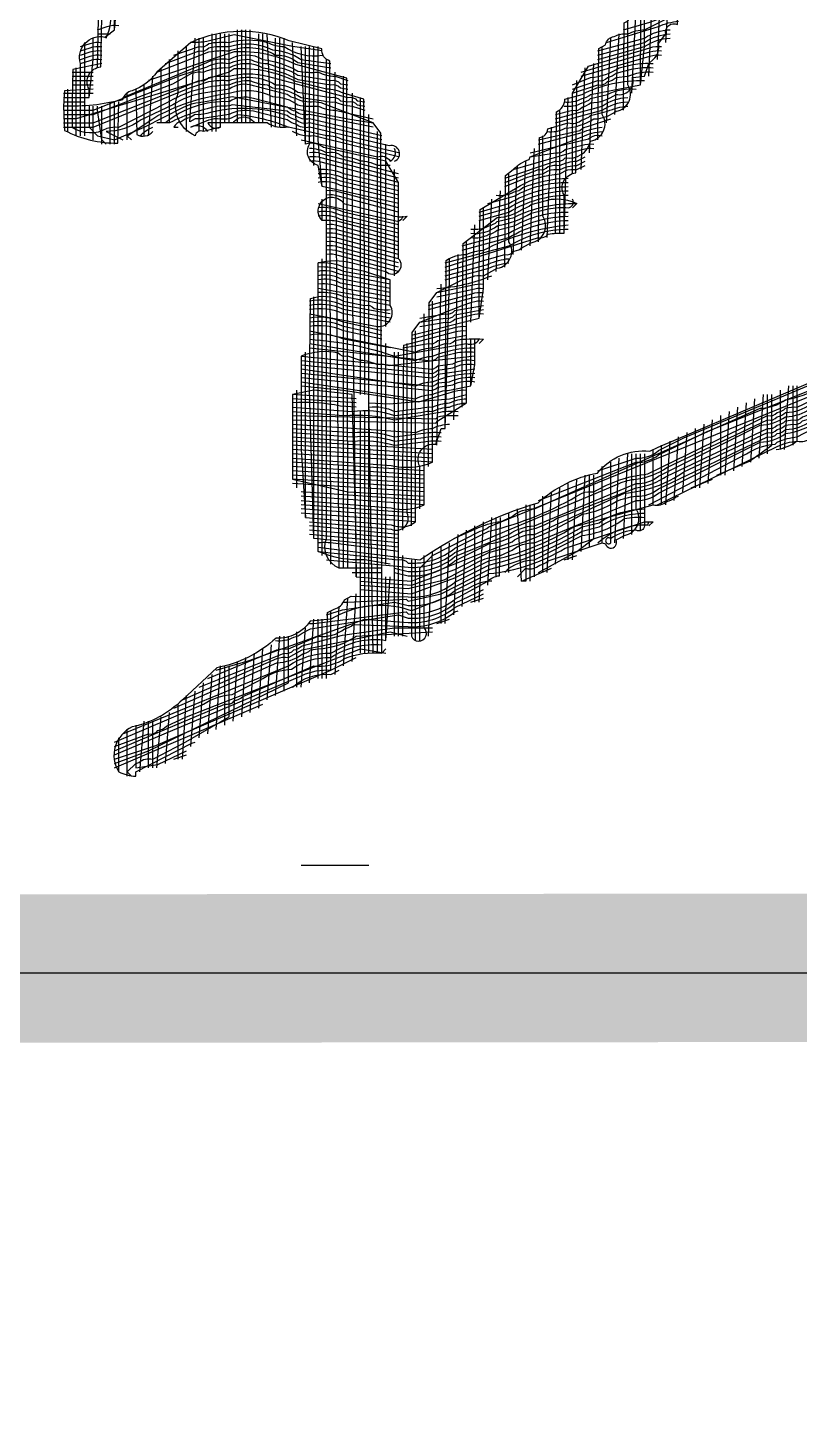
# Model space of a CAD drawing. Header units: millimetres. Extents: x 127 to 2034, y 513 to 812.
# Drawn here: x 1878.19 to 1881.83, y 522.84 to 529.34 of the extents above; entities that cross this region are included whole.
import ezdxf

# ---------------------------------------------------------------- set-up
doc = ezdxf.new("R2010")
doc.units = ezdxf.units.MM
doc.layers.add('图框', color=7, linetype='Continuous')

# ---------------------------------------------------------------- blocks, each defined once
blk = doc.blocks.new('slj1')
at = {"color": 7, "linetype": 'Continuous'}
for points in [[(5.56, 2.1), (5.56, 2.13), (5.562, 2.316), (5.58, 2.34, -0.173447), (5.6575, 2.3725, -0.133135), (5.7375, 2.4025, -0.097952), (5.8875, 2.4625), (5.89, 2.68)], [(5.46, 1.97), (5.46, 1.98), (5.462, 2.186), (5.478, 2.194, -0.333333), (5.498, 2.214, -0.151606), (5.53, 2.22, -0.101873), (5.57, 2.23), (5.67, 2.28, 0.236068), (5.7025, 2.3375, 0.542165), (5.73, 2.4), (5.73, 2.52)], [(4.28, 2.14), (4.282, 2.256, 0.369924), (4.302, 2.276), (4.36, 2.3), (4.37, 2.35), (4.37, 2.41)], [(5.36, 2.03), (5.4, 2.04, 0.293702), (5.4225, 2.0475, 0.133918), (5.4425, 2.0575, 0.150368), (5.5025, 2.0775, 0.547778), (5.5425, 2.1175), (5.57, 2.12), (5.58, 2.15), (5.59, 2.16, 0.291947), (5.6025, 2.1975), (5.62, 2.22, -0.618072), (5.6475, 2.2425), (5.65, 2.42)], [(4.24, 1.98), (4.24, 2.15, -0.581891), (4.2975, 2.2125), (4.32, 2.23), (4.33, 2.34), (4.33, 2.37)], [(5.38, 2.06, 0.162278), (5.4225, 2.0675, 0.133918), (5.4425, 2.0775), (5.56, 2.1), (5.57, 2.19), (5.57, 2.32)], [(5.52, 2.04), (5.522, 2.246, 0.28935), (5.542, 2.276, 0.109852), (5.5825, 2.2875, 0.133918), (5.6025, 2.2975), (5.65, 2.31, -0.141676), (5.71, 2.33)], [(4.3, 2.21, 0.162278), (4.31, 2.28)], [(4.26, 2.07), (4.26, 2.09, -0.536775), (4.2875, 2.1425), (4.29, 2.26)], [(5.34, 1.99, 0.162278), (5.3825, 1.9975, 0.1271), (5.45, 2.02), (5.46, 2.02, 0.110918), (5.5025, 2.0375, 0.542165), (5.53, 2.1), (5.53, 2.25)], [(5.48, 2.2), (5.6025, 2.2375, -0.083886), (5.65, 2.25)], [(5.52, 2.23), (5.5825, 2.2475, -0.082673), (5.67, 2.27)], [(4.83, 0.97), (4.828, 2.156, -0.37525), (4.8092, 2.1851), (4.732, 2.204, 0.205789), (4.5, 2.2), (4.42, 2.13, -0.155659), (4.362, 2.086, 0.276447), (4.3388, 2.0647, -0.075125), (4.2, 2.05)], [(4.28, 2.23), (4.3025, 2.2375, -0.113888), (4.33, 2.24)], [(4.98, 1.92, 0.959201), (4.968, 1.956), (4.78, 2, -0.24085), (4.7475, 2.0075, -0.133918), (4.7275, 2.0175), (4.6475, 2.0375, 0.182114), (4.59, 2.03), (4.5375, 2.0225, -0.113888), (4.51, 2.02), (4.4975, 2.0125), (4.51, 2.2), (4.51, 2.21)], [(4.81, 2.18), (4.74, 2.19), (4.6025, 2.2175), (4.5375, 2.2025, -0.071068), (4.5, 2.2)], [(5.46, 2.18), (5.57, 2.21, -0.141676), (5.63, 2.23)], [(5.46, 2.17), (5.57, 2.2, -0.141676), (5.63, 2.22)], [(5.46, 2.16), (5.57, 2.19, -0.141676), (5.63, 2.21)], [(4.24, 2.19), (4.2625, 2.1975, -0.113888), (4.29, 2.2)], [(4.24, 2.18), (4.2625, 2.1875, -0.113888), (4.29, 2.19)], [(4.24, 2.17), (4.2625, 2.1775, -0.113888), (4.29, 2.18)], [(4.87, 0.96), (4.87, 1.09), (4.868, 2.116), (4.7475, 2.1475, 0.131715), (4.6025, 2.1775), (4.4, 2.11)], [(4.42, 2.13), (4.5425, 2.1775, -0.071068), (4.59, 2.18, -0.226159), (4.7, 2.17, -0.185996), (4.7525, 2.1525), (4.83, 2.14)], [(4.44, 2.15), (4.52, 2.18, 0.293702), (4.5425, 2.1875, -0.071068), (4.59, 2.19, -0.196505), (4.6925, 2.1825, -0.1271), (4.76, 2.16), (4.83, 2.15)], [(4.46, 2.17), (4.52, 2.19, 0.293702), (4.5425, 2.1975, -0.071068), (4.59, 2.2, -0.133054), (4.68, 2.2, 0.101873), (4.72, 2.19, 0.190984), (4.81, 2.17)], [(4.99, 1.94), (4.86, 1.97, 0.101873), (4.82, 1.98), (4.73, 2, -0.182402), (4.68, 2.01), (4.54, 2.01, 0.414214), (4.57, 2), (4.53, 1.99, 0.468375), (4.51, 1.98, -0.408188), (4.47, 2.08), (4.47, 2.18)], [(4.97, 0.97), (4.91, 0.98, -0.11832), (4.8, 1), (4.8, 1.68, -0.140861), (4.88, 1.68), (4.96, 1.66, 0.991111), (4.99, 1.69), (4.99, 1.87), (4.96, 1.92), (4.8125, 1.9525, 0.242956), (4.77, 1.96), (4.76, 2.19)], [(4.81, 1.86), (4.8, 1.91, -0.506738), (4.78, 1.96), (4.78, 2.19)], [(5.24, 1.88), (5.36, 1.92, 0.293702), (5.3825, 1.9275, 0.402521), (5.4425, 1.9675, 0.542165), (5.47, 2.03), (5.47, 2.19)], [(5.4, 1.89), (5.4, 2.08), (5.438, 2.144), (5.5825, 2.1875, -0.113888), (5.61, 2.19)], [(5.42, 2.13), (5.5825, 2.1775, -0.113888), (5.61, 2.18)], [(4.2, 2.04), (4.27, 2.04), (4.4775, 2.1225), (4.5375, 2.1425, -0.172355), (4.59, 2.15, -0.125644), (4.64, 2.16, 0.101873), (4.68, 2.15), (4.71, 2.14, -0.110918), (4.7525, 2.1225), (4.83, 2.11, -0.293702), (4.8525, 2.1025), (4.87, 2.1)], [(4.2, 2.03), (4.27, 2.03), (4.4575, 2.1025), (4.5025, 2.1275, -0.113888), (4.53, 2.13, -0.128288), (4.59, 2.14, -0.265564), (4.67, 2.14, -0.090909), (4.7525, 2.1125), (4.83, 2.1, -0.293702), (4.8525, 2.0925), (4.87, 2.09)], [(4.29, 2.15), (4.222, 2.136), (4.22, 2.06), (4.22, 2, 0.279728), (4.3025, 1.9975, -0.113888), (4.33, 2), (4.4425, 2.0575, -0.129554), (4.59, 2.1, -0.125644), (4.64, 2.11, 0.101873), (4.68, 2.1), (4.6925, 2.0925, -0.1271), (4.76, 2.07), (4.8125, 2.0625, 0.113888), (4.84, 2.06, 0.101873), (4.88, 2.05), (4.91, 2.04)], [(4.24, 2.16), (4.2625, 2.1675, -0.113888), (4.29, 2.17)], [(4.24, 2.15), (4.2625, 2.1575, -0.113888), (4.29, 2.16)], [(4.34, 2.07), (4.5375, 2.1525, -0.172355), (4.59, 2.16, -0.265564), (4.67, 2.16, -0.090909), (4.7525, 2.1325, 0.071068), (4.8, 2.13, 0.101873), (4.84, 2.12), (4.87, 2.11)], [(4.95, 0.96), (4.85, 0.96, -0.408646), (4.82, 1.03), (4.82, 2.16)], [(5.4, 2.1), (5.4425, 2.1175, 0.1271), (5.51, 2.14), (5.5425, 2.1475, -0.071068), (5.59, 2.15)], [(5.42, 2.12), (5.5825, 2.1675, -0.113888), (5.61, 2.17)], [(4.91, 1.37), (4.91, 1.4), (4.908, 2.066), (4.86, 2.08, 0.101873), (4.82, 2.09), (4.7475, 2.1075, 0.131715), (4.6025, 2.1375), (4.59, 2.13), (4.23, 2.02), (4.2, 2.02)], [(4.2, 2.01), (4.27, 2.01), (4.47, 2.09), (4.52, 2.11, 0.293702), (4.5425, 2.1175, -0.071068), (4.59, 2.12, -0.133054), (4.68, 2.12), (4.87, 2.07, -0.293702), (4.8925, 2.0625), (4.91, 2.06)], [(4.2, 2), (4.27, 2), (4.4975, 2.0925), (4.5425, 2.1075, -0.071068), (4.59, 2.11, -0.226159), (4.7, 2.1, -0.185996), (4.7525, 2.0825), (4.83, 2.07, -0.293702), (4.8525, 2.0625), (4.87, 2.06, -0.293702), (4.8925, 2.0525), (4.91, 2.05)], [(5.4, 2.09), (5.46, 2.11, 0.293702), (5.4825, 2.1175, 0.133918), (5.5025, 2.1275), (5.5425, 2.1375, -0.071068), (5.59, 2.14)], [(5.4, 2.08), (5.46, 2.1, 0.293702), (5.4825, 2.1075, 0.133918), (5.5025, 2.1175), (5.53, 2.12, -0.128288), (5.59, 2.13)], [(4.27, 2.09), (4.202, 2.086), (4.2, 2.05), (4.2025, 1.9925, 0.122952), (4.3275, 1.9625), (4.33, 2.06)], [(4.95, 0.76), (4.95, 0.96), (4.948, 1.986), (4.93, 2.01), (4.8075, 2.0575), (4.79, 2.06, -0.162278), (4.7475, 2.0675, -0.133918), (4.7275, 2.0775), (4.6475, 2.0975, 0.247), (4.59, 2.09), (4.53, 2.08, 0.115249), (4.4575, 2.0525), (4.3825, 2.0175, -0.163847), (4.3, 1.99), (4.34, 1.97)], [(4.36, 1.97), (4.35, 1.98), (4.41, 2.02), (4.4225, 2.0275, -0.093655), (4.59, 2.08, -0.196505), (4.6925, 2.0725, -0.150368), (4.7525, 2.0525, 0.071068), (4.8, 2.05, 0.101873), (4.84, 2.04), (4.93, 2.02)], [(4.37, 2.09), (4.3725, 1.9825, 0.365768), (4.41, 1.99)], [(4.88, 2.08), (4.88, 1.64), (4.89, 0.94), (5.02, 0.93), (5.1775, 0.9925), (5.2575, 1.0225, -0.187601), (5.31, 1.04), (5.5225, 1.1375, 0.136365), (5.6625, 1.1875), (5.86, 1.28, 0.293702), (5.8825, 1.2875, 0.133918), (5.9025, 1.2975), (5.92, 1.3, 0.293702), (5.9425, 1.3075, 0.133918), (5.9625, 1.3175), (6.03, 1.34, -0.101873), (6.07, 1.35), (6.12, 1.37, 0.293702), (6.1425, 1.3775, -0.071068), (6.19, 1.38), (6.3025, 1.3975, -0.071068), (6.34, 1.4), (6.35, 1.65)], [(5.36, 1.75), (5.362, 2.036, 0.28935), (5.382, 2.066), (5.4225, 2.0775, -0.125781), (5.57, 2.11)], [(5.38, 1.75), (5.38, 1.84, -0.536775), (5.4075, 1.8925), (5.41, 2.11)], [(5.38, 2.05, 0.162278), (5.4225, 2.0575, 0.133918), (5.4425, 2.0675), (5.4825, 2.0775, -0.128288), (5.55, 2.09)], [(4.26, 2.05), (4.26, 2), (4.28, 1.98), (4.32, 1.97), (4.39, 2), (4.4825, 2.0475, -0.083886), (4.53, 2.06), (4.5975, 2.0725), (4.87, 2.02), (4.93, 2.01)], [(4.95, 1.98), (4.78, 2.02, -0.24085), (4.7475, 2.0275, -0.133918), (4.7275, 2.0375), (4.5975, 2.0525, -0.113888), (4.57, 2.05, 0.081967), (4.45, 2.01), (4.42, 2.01)], [(4.93, 2), (4.78, 2.03, -0.24085), (4.7475, 2.0375, -0.133918), (4.7275, 2.0475), (4.6475, 2.0675, 0.22775), (4.59, 2.06, 0.188639), (4.44, 2.01)], [(5.1, 1.67), (5.32, 1.74, 0.293702), (5.3425, 1.7475, -0.071068), (5.38, 1.75), (5.39, 2.07)], [(5.32, 1.73), (5.322, 1.976, 0.369924), (5.342, 1.996), (5.39, 2.01, 0.24085), (5.4225, 2.0175, 0.133918), (5.4425, 2.0275), (5.4825, 2.0375, -0.083886), (5.53, 2.05)], [(5.36, 2.02), (5.47, 2.05, -0.141676), (5.53, 2.07)], [(5.36, 2.01), (5.47, 2.04, -0.141676), (5.53, 2.06)], [(4.95, 1.97), (4.78, 2.01, -0.24085), (4.7475, 2.0175, -0.133918), (4.7275, 2.0275, 0.147379), (4.5375, 2.0325, -0.113888), (4.51, 2.03), (4.4975, 2.0225, 0.133918), (4.4775, 2.0125, 0.324049), (4.46, 2), (4.47, 2)], [(4.54, 1.99, 0.377348), (4.5, 2), (4.5425, 2.0175, -0.113888), (4.57, 2.02, 0.20335), (4.61, 2.03, -0.078461), (4.73, 2)], [(4.6, 2.01, -0.571624), (4.65, 2.01)], [(5.32, 1.97), (5.4175, 1.9925, -0.171293), (5.4375, 2.0025), (5.49, 2.02)], [(4.38, 1.98, -0.090556), (4.41, 2)], [(4.99, 1.93), (4.79, 1.98, -0.182402), (4.74, 1.99)], [(5.24, 1.67), (5.24, 1.68), (5.242, 1.886), (5.26, 1.9, -0.123106), (5.298, 1.924), (5.3, 1.93), (5.4225, 1.9775, -0.083886), (5.47, 1.99)], [(5.32, 1.96), (5.4225, 1.9875, -0.083886), (5.47, 2)], [(4.76, 1.97), (4.94, 1.93, -0.375), (4.97, 1.92, 0.414214), (4.98, 1.95)], [(4.97, 1.91), (4.94, 1.91, 0.101873), (4.9, 1.92, 0.101873), (4.86, 1.93), (4.8475, 1.9375, 0.113888), (4.82, 1.94, 0.101873), (4.78, 1.95)], [(5.1, 1.66), (5.24, 1.7, 0.293702), (5.2625, 1.7075, 0.133918), (5.2825, 1.7175), (5.3025, 1.7275, 0.542165), (5.33, 1.79), (5.33, 1.98)], [(5.26, 1.9), (5.4225, 1.9475, -0.113888), (5.45, 1.95)], [(5.3, 1.94), (5.4375, 1.9725, -0.24085), (5.47, 1.98)], [(5.3, 1.93), (5.36, 1.94, 0.293702), (5.3825, 1.9475), (5.4225, 1.9575, -0.113888), (5.45, 1.96)], [(4.99, 1.89), (4.8075, 1.9375, 0.113888), (4.78, 1.94)], [(4.99, 1.88), (4.8075, 1.9275, 0.113888), (4.78, 1.93)], [(4.99, 1.87), (4.8075, 1.9175, 0.113888), (4.78, 1.92)], [(4.8, 1.01), (5.04, 0.98, -0.077441), (5.3188, 1.1147, -0.13768), (5.4588, 1.1847, -0.25502), (5.582, 1.236), (5.602, 1.246), (6.1412, 1.4753)], [(5.24, 1.87), (5.32, 1.9, 0.293702), (5.3425, 1.9075, -0.113888), (5.37, 1.91, -0.101873), (5.41, 1.92), (5.43, 1.93)], [(5.24, 1.86), (5.2825, 1.8775, -0.083886), (5.33, 1.89), (5.3425, 1.8975, -0.113888), (5.37, 1.9, -0.101873), (5.41, 1.91), (5.43, 1.92)], [(5.32, 1.12), (5.55, 1.21, 0.185996), (5.6025, 1.2275), (5.7175, 1.2825), (6.11, 1.44)], [(4.99, 1.86), (4.86, 1.89, 0.128288), (4.8, 1.9)], [(4.99, 1.85), (4.86, 1.88, 0.128288), (4.8, 1.89)], [(5.06, 1.2), (5.06, 1.34), (5.062, 1.586), (5.08, 1.61), (5.14, 1.64), (5.1625, 1.6475, -0.113888), (5.19, 1.65), (5.2225, 1.6675, 0.542165), (5.25, 1.73), (5.25, 1.89)], [(5.18, 1.55), (5.18, 1.66), (5.182, 1.806), (5.2775, 1.8625, -0.11416), (5.37, 1.89), (5.3825, 1.8975, -0.113888), (5.41, 1.9), (5.43, 1.91)], [(4.99, 1.84), (4.8525, 1.8725, 0.172355), (4.8, 1.88)], [(4.99, 1.83), (4.8525, 1.8625, 0.172355), (4.8, 1.87)], [(5.18, 1.8), (5.25, 1.82, -0.133719), (5.39, 1.86)], [(5.2, 1.82), (5.2625, 1.8375, -0.131291), (5.39, 1.87)], [(5.22, 1.84, 0.162278), (5.2625, 1.8475, 0.133918), (5.2825, 1.8575, -0.088491), (5.39, 1.88)], [(5.46, 1.19), (5.55, 1.22, 0.185996), (5.6025, 1.2375), (5.6625, 1.2675), (6.05, 1.43)], [(4.8, 1.82), (4.98, 1.78, 0.468375), (5, 1.79)], [(4.99, 1.74), (4.8475, 1.7775, 0.071068), (4.81, 1.78, -1.122846), (4.86, 1.82), (4.9725, 1.7925, 0.113888), (5.01, 1.79), (5, 1.78)], [(4.99, 1.81), (4.8475, 1.8475, 0.113888), (4.82, 1.85)], [(4.99, 1.8), (4.8475, 1.8375, 0.113888), (4.82, 1.84)], [(5.14, 1.34), (5.14, 1.46), (5.142, 1.726), (5.2225, 1.7875, 0.150368), (5.2825, 1.8075, 0.133918), (5.3025, 1.8175), (5.35, 1.83, -0.146769), (5.41, 1.82), (5.4, 1.81)], [(5.16, 1.75, 0.200551), (5.2225, 1.7675, 0.098524), (5.3025, 1.7975), (5.3425, 1.8075, -0.071068), (5.39, 1.81, 0.535184), (5.4, 1.83)], [(5.16, 1.76, 0.162278), (5.2025, 1.7675, 0.133918), (5.2225, 1.7775), (5.2625, 1.7875, -0.125781), (5.41, 1.82)], [(5.18, 1.79), (5.25, 1.81, -0.133719), (5.39, 1.85)], [(5.18, 1.78), (5.25, 1.8, -0.133719), (5.39, 1.84)], [(4.99, 1.77), (4.86, 1.8, 0.128288), (4.8, 1.81)], [(4.99, 1.76), (4.8525, 1.7925, 0.172355), (4.8, 1.8)], [(4.99, 1.75), (4.8525, 1.7825, 0.172355), (4.8, 1.79)], [(5.14, 1.72), (5.25, 1.75, -0.133719), (5.39, 1.79)], [(5.16, 1.74, 0.162278), (5.2025, 1.7475, 0.133918), (5.2225, 1.7575), (5.2625, 1.7675, -0.131291), (5.39, 1.8)], [(4.8, 1), (4.99, 0.98, -0.293702), (5.0125, 0.9725, 0.190171), (5.1225, 1.0075), (5.2025, 1.0475, 0.076867), (5.4225, 1.1375, -0.113888), (5.45, 1.14, -0.113388), (5.5775, 1.1825), (5.86, 1.32, 0.293702), (5.8825, 1.3275, 0.133918), (5.9025, 1.3375, -0.113888), (5.93, 1.34), (5.9775, 1.3625, -0.187601)], [(4.99, 1.73), (4.8475, 1.7675, 0.113888), (4.82, 1.77)], [(4.99, 1.72), (4.8475, 1.7575, 0.113888), (4.82, 1.76)], [(5.1, 1.29), (5.102, 1.686, -0.158691), (5.15, 1.7, -0.101873), (5.19, 1.71, -0.095314), (5.39, 1.77)], [(5.1, 1.68), (5.25, 1.72, -0.133719), (5.39, 1.76)], [(5.14, 1.71), (5.25, 1.74, -0.133719), (5.39, 1.78)], [(4.99, 1.71), (4.8475, 1.7475, 0.113888), (4.82, 1.75)], [(4.99, 1.7), (4.8475, 1.7375, 0.113888), (4.82, 1.74)], [(4.99, 1.69), (4.8475, 1.7275, 0.113888), (4.82, 1.73)], [(4.99, 1.68), (4.8475, 1.7175, 0.113888), (4.82, 1.72)], [(4.99, 1.67), (4.8475, 1.7075, 0.113888), (4.82, 1.71)], [(4.99, 1.66), (4.8475, 1.6975, 0.113888), (4.82, 1.7)], [(5.04, 1.1), (5.04, 1.2, -0.618717), (5.0775, 1.2525), (5.09, 1.29), (5.1, 1.29), (5.11, 1.64), (5.11, 1.69)], [(5.1, 1.65), (5.2025, 1.6775, -0.083886), (5.25, 1.69)], [(4.78, 1.56), (4.94, 1.53, 0.611936), (4.97, 1.58), (4.97, 1.64), (4.91, 1.66), (4.86, 1.67, 0.128288), (4.8, 1.68)], [(4.97, 1.64), (4.86, 1.66, 0.128288), (4.8, 1.67)], [(4.97, 1.63), (4.8525, 1.6525, 0.172355), (4.8, 1.66)], [(5.1, 1.64), (5.2025, 1.6675, -0.083886), (5.25, 1.68)], [(5.12, 1.03), (5.1825, 1.0575, -0.083886), (5.23, 1.07), (5.2575, 1.0825, -0.187601), (5.31, 1.1), (5.8425, 1.3375, 0.150368), (5.9025, 1.3575, 0.098524), (5.9825, 1.3875)], [(4.97, 1.62), (4.8525, 1.6425, 0.172355), (4.8, 1.65)], [(4.97, 1.61), (4.8525, 1.6325, 0.172355), (4.8, 1.64)], [(4.97, 1.6), (4.86, 1.62, 0.128288), (4.8, 1.63)], [(4.82, 0.98), (5.0125, 0.9625, 0.190171), (5.1225, 0.9975), (5.51, 1.16, -0.101873), (5.55, 1.17, 0.115249), (5.6225, 1.1975), (5.86, 1.31, 0.293702), (5.8825, 1.3175, 0.133918), (5.9025, 1.3275, 0.150368), (5.9625, 1.3475, 0.133918), (5.9825, 1.3575), (6.06, 1.38, 0.293702), (6.0825, 1.3875, -0.083886), (6.13, 1.4), (6.1425, 1.4075, -0.071068), (6.19, 1.41), (6.29, 1.42, -0.115797), (6.39, 1.43), (6.56, 1.5, 0.293702), (6.5825, 1.5075, 0.133918), (6.6025, 1.5175), (6.64, 1.52), (6.65, 1.61), (6.65, 1.65)], [(5.04, 0.79), (5.04, 0.96), (5.07, 0.99), (5.1825, 1.0475, 0.133918), (5.2025, 1.0575), (6.02, 1.39, 0.293702), (6.0425, 1.3975, -0.113888), (6.07, 1.4), (6.22, 1.44, 0.193916), (6.28, 1.44, 0.293702), (6.3025, 1.4475), (6.32, 1.45), (6.4375, 1.4725), (6.4425, 1.4775, 0.133598), (6.5425, 1.5175, 0.150368), (6.6025, 1.5375), (6.62, 1.54, 0.162278), (6.6625, 1.5475, 0.133918), (6.6825, 1.5575, -0.104944), (6.85, 1.6), (6.8625, 1.6075, 0.133918), (6.8825, 1.6175), (6.9225, 1.6275, -0.083886), (6.97, 1.64)], [(5.08, 1.62, 0.083118), (5.21, 1.65)], [(5.08, 1.61), (5.1625, 1.6275, -0.113888), (5.19, 1.63)], [(4.99, 1.01), (4.79, 1.03), (4.78, 1.38), (4.782, 1.596, -0.212214), (4.86, 1.59), (4.91, 1.58, -0.293702), (4.9325, 1.5725, 0.071068), (4.97, 1.57)], [(4.97, 1.56), (4.86, 1.58, 0.149404), (4.78, 1.59)], [(4.97, 1.58), (4.86, 1.6, 0.128288), (4.8, 1.61)], [(5.06, 1.58), (5.1625, 1.6075, -0.113888), (5.19, 1.61)], [(5.06, 1.57), (5.1625, 1.5975, -0.113888), (5.19, 1.6)], [(5.08, 1.6), (5.1625, 1.6175, -0.113888), (5.19, 1.62)], [(4.74, 1.22), (4.9725, 1.2025, 0.155205), (5.07, 1.21), (5.07, 1.59)], [(4.76, 1.12), (4.9725, 1.1025, 0.180088), (5.05, 1.11), (5.05, 1.56)], [(4.97, 1.55), (4.86, 1.57, 0.149404), (4.78, 1.58)], [(4.97, 1.54), (4.86, 1.56, 0.149404), (4.78, 1.57)], [(5.02, 1.06), (5.02, 1.25), (5.022, 1.516), (5.04, 1.54), (5.14, 1.58), (5.1625, 1.5875, -0.113888), (5.19, 1.59)], [(5.04, 1.55), (5.1, 1.56, 0.293702), (5.1225, 1.5675), (5.19, 1.58)], [(5.04, 1.54), (5.1, 1.55, 0.293702), (5.1225, 1.5575), (5.19, 1.57)], [(5.04, 1.53), (5.1, 1.54, 0.293702), (5.1225, 1.5475), (5.1625, 1.5575, -0.113888), (5.19, 1.56)], [(4.95, 1.52), (4.86, 1.54, 0.149404), (4.78, 1.55)], [(4.95, 1.51), (4.86, 1.53, 0.149404), (4.78, 1.54)], [(4.95, 1.5), (4.86, 1.52, 0.149404), (4.78, 1.53)], [(4.9, 0.93), (5.02, 0.92), (5.1225, 0.9575), (5.2025, 0.9975, 0.076867), (5.4225, 1.0875, 0.098524), (5.5025, 1.1175, -0.083886), (5.55, 1.13, 0.185996), (5.6025, 1.1475), (5.86, 1.27, 0.293702), (5.8825, 1.2775, 0.133918), (5.9025, 1.2875, 0.150368), (5.9625, 1.3075, 0.133918), (5.9825, 1.3175), (6.06, 1.34, 0.293702), (6.0825, 1.3475, 0.133918), (6.1025, 1.3575), (6.12, 1.36, 0.293702), (6.1425, 1.3675, -0.071068), (6.19, 1.37, -0.193916), (6.25, 1.37), (6.2625, 1.3775, 0.542165), (6.29, 1.44), (6.29, 1.53)], [(5.02, 1.5), (5.1225, 1.5275, -0.113888), (5.15, 1.53)], [(5.17, 1.46), (4.9675, 1.4375, 0.113888), (4.94, 1.44, 0.101873), (4.9, 1.45), (4.87, 1.46, -0.293702), (4.8475, 1.4675, 0.150457), (4.76, 1.46), (4.76, 1.24), (4.77, 1.08), (4.9725, 1.0625, 0.280069), (5.03, 1.07), (5.03, 1.52)], [(4.76, 1.4), (5.03, 1.36, -0.101873), (5.07, 1.37, -0.101873), (5.11, 1.38), (5.16, 1.39), (5.17, 1.44), (5.17, 1.5)], [(4.78, 1.52), (5.03, 1.47, -0.101873), (5.07, 1.48), (5.1, 1.49, 0.293702), (5.1225, 1.4975, -0.071068), (5.19, 1.5), (5.18, 1.49)], [(4.97, 1.48), (4.86, 1.5, 0.149404), (4.78, 1.51)], [(4.78, 1.5, -0.068295), (4.98, 1.46), (5.15, 1.49, 0.375), (5.18, 1.5)], [(4.9, 0.92), (5.0125, 0.9125), (5.0975, 0.9325), (5.1825, 0.9775, -0.083886), (5.23, 0.99), (5.2575, 1.0025, -0.187601), (5.31, 1.02), (5.55, 1.12, 0.185996), (5.6025, 1.1375), (5.8425, 1.2575, 0.150368), (5.9025, 1.2775, 0.098524), (5.9825, 1.3075), (6.03, 1.32, -0.101873), (6.07, 1.33), (6.12, 1.35, 0.293702), (6.1425, 1.3575, -0.071068), (6.19, 1.36, -0.297271), (6.24, 1.36), (6.25, 1.51)], [(5, 1.05), (5, 1.18), (5.002, 1.486), (5.1225, 1.5175, -0.113888), (5.15, 1.52)], [(5, 1.48), (5.06, 1.49, 0.293702), (5.0825, 1.4975), (5.15, 1.51)], [(4.78, 1.49), (5.03, 1.45, -0.101873), (5.07, 1.46, -0.09929), (5.17, 1.48)], [(4.78, 1.07), (4.9725, 1.0525, 0.704838), (5.01, 1.09), (5.01, 1.49)], [(4.78, 1.48), (5.06, 1.45, 0.293702), (5.0825, 1.4575), (5.1225, 1.4675, -0.071068), (5.17, 1.47)], [(4.76, 1.46), (5.06, 1.43, 0.293702), (5.0825, 1.4375), (5.1175, 1.4425, -0.172355), (5.17, 1.45)], [(4.76, 1.45), (5.06, 1.42, 0.293702), (5.0825, 1.4275), (5.1175, 1.4325, -0.172355), (5.17, 1.44)], [(4.76, 1.44), (5.06, 1.41, 0.293702), (5.0825, 1.4175), (5.17, 1.43)], [(4.76, 1.43), (5.03, 1.39, -0.101873), (5.07, 1.4, -0.09929), (5.17, 1.42)], [(4.98, 0.96), (5.0125, 0.9525, 0.190171), (5.1225, 0.9875), (5.25, 1.04, -0.141676), (5.31, 1.06), (5.55, 1.16, 0.185996), (5.6025, 1.1775), (5.8425, 1.2975, 0.150368), (5.9025, 1.3175, 0.150368), (5.9625, 1.3375), (6.03, 1.36, -0.101873), (6.07, 1.37), (6.12, 1.39, 0.293702), (6.1425, 1.3975, -0.071068), (6.19, 1.4), (6.2575, 1.4025, -0.117992), (6.39, 1.42), (6.4225, 1.4375, -0.083886), (6.47, 1.45), (6.49, 1.46)], [(4.98, 0.95), (5.0125, 0.9425, 0.190171), (5.1225, 0.9775), (5.2025, 1.0175, 0.098524), (5.2825, 1.0475, 0.098524), (5.3625, 1.0775), (5.55, 1.15, 0.115249), (5.6225, 1.1775), (5.86, 1.29, 0.293702), (5.8825, 1.2975, 0.133918), (5.9025, 1.3075), (5.92, 1.31, 0.293702), (5.9425, 1.3175, 0.133918), (5.9625, 1.3275), (5.9775, 1.3325, -0.187601), (6.03, 1.35, -0.101873), (6.07, 1.36), (6.0975, 1.3725, -0.312376), (6.12, 1.38, 0.293702), (6.1425, 1.3875, -0.071068), (6.19, 1.39), (6.29, 1.4, -0.115797), (6.39, 1.41), (6.49, 1.45)], [(4.76, 1.42), (5.06, 1.39, 0.293702), (5.0825, 1.3975), (5.11, 1.4, -0.128288), (5.17, 1.41)], [(4.76, 1.41), (5.06, 1.38, 0.293702), (5.0825, 1.3875), (5.1175, 1.3925, -0.172355), (5.17, 1.4)], [(4.76, 1.39), (4.86, 1.38), (5.0375, 1.3525), (5.1225, 1.3775, -0.113888), (5.15, 1.38)], [(5.88, 1.24, 0.112483), (5.93, 1.26), (5.93, 1.39)], [(4.89, 1.34), (4.8525, 1.3425, 0.071068), (4.74, 1.35)], [(4.74, 1.34), (4.88, 1.33, -0.123106), (4.98, 1.32), (5.0425, 1.3275, -0.113888), (5.07, 1.33, -0.101873), (5.11, 1.34, -0.101873), (5.15, 1.35)], [(4.92, 1.34, -0.148409), (4.98, 1.33), (5.0425, 1.3375, -0.113888), (5.07, 1.34, -0.101873), (5.11, 1.35, -0.101873), (5.15, 1.36)], [(5.58, 1.11), (5.81, 1.23, -0.127691), (5.8775, 1.2525), (5.8825, 1.2575, -0.083886), (5.93, 1.27), (5.9625, 1.2875, 0.133918), (5.9825, 1.2975, -0.083886), (6.03, 1.31), (6.06, 1.32, 0.293702), (6.0825, 1.3275, 0.133918), (6.1025, 1.3375), (6.21, 1.36, -0.535184), (6.23, 1.35), (6.22, 1.35)], [(4.74, 1.33), (4.86, 1.32, -0.082763), (4.98, 1.31), (5.0825, 1.3275, -0.071068), (5.13, 1.33)], [(4.74, 1.32), (5.0775, 1.3125), (5.0825, 1.3175, -0.071068), (5.13, 1.32)], [(4.74, 1.3), (5.03, 1.28, -0.101873), (5.07, 1.29, -0.101873), (5.11, 1.3)], [(5.6, 1.11), (5.8825, 1.2475, -0.083886), (5.93, 1.26, 0.24085), (5.9625, 1.2675, 0.133918), (5.9825, 1.2775), (6.07, 1.3, -0.141676), (6.13, 1.32), (6.15, 1.33)], [(4.74, 1.29), (4.88, 1.28, -0.09902), (4.98, 1.27), (5.0425, 1.2775, -0.071068), (5.09, 1.28)], [(4.74, 1.28), (4.88, 1.27, -0.09902), (4.98, 1.26), (5.0425, 1.2675, -0.071068), (5.09, 1.27)], [(4.74, 1.27), (4.88, 1.26, -0.09902), (4.98, 1.25), (5.0425, 1.2575, -0.071068), (5.09, 1.26)], [(5.27, 0.94), (5.29, 0.96, 0.24085), (5.3225, 0.9675, 0.133918), (5.3425, 0.9775), (5.47, 1.02), (5.4775, 1.0175, 1.10988), (5.5025, 1.0275), (5.5225, 1.0375, 0.542165), (5.55, 1.1), (5.55, 1.23)], [(5.57, 1.23), (5.57, 1.06, -0.535184), (5.55, 1.05, 0.141676), (5.49, 1.03, 2.414214), (5.49, 1.02), (5.49, 1.21)], [(4.9, 0.91), (5.02, 0.9), (5.1225, 0.9375), (5.2025, 0.9775, 0.083553), (5.4025, 1.0575), (5.59, 1.11, 0.24085), (5.6225, 1.1175, 0.133918), (5.6425, 1.1275), (5.65, 1.13)], [(4.78, 0.83), (4.79, 0.83), (5.0075, 0.8575), (5.0125, 0.8525, 0.190171), (5.1225, 0.8875), (5.2, 0.93, -0.163923), (5.2275, 0.9425), (5.23, 1.08)], [(4.82, 0.7), (4.82, 0.71), (4.822, 0.856), (4.838, 0.864, 0.259126), (4.862, 0.886), (4.878, 0.894), (5.0125, 0.8925, 0.190171), (5.1225, 0.9275), (5.2025, 0.9675, 0.076867), (5.4225, 1.0575), (5.4625, 1.0675, -0.143493), (5.57, 1.1)], [(4.86, 0.88), (4.87, 0.88), (5.0075, 0.8875), (5.0125, 0.8825), (5.09, 0.9), (5.2025, 0.9575, 0.076867), (5.4225, 1.0475), (5.4625, 1.0575, -0.143493), (5.57, 1.09)], [(5.24, 0.95), (5.25, 0.96, -0.141676), (5.31, 0.98), (5.4225, 1.0375, 0.133598), (5.5225, 1.0775, -0.071068), (5.57, 1.08)], [(4.82, 0.85), (4.8575, 0.8625), (4.98, 0.88), (5.0125, 0.8725, 0.190171), (5.1225, 0.9075), (5.1825, 0.9375, 0.133918), (5.2025, 0.9475, 0.111793), (5.3825, 1.0075), (5.3975, 1.0125), (5.57, 1.07), (5.59, 1.07), (5.58, 1.06)], [(5.46, 1.02, -0.194895), (5.5775, 1.0625), (5.58, 1.07)], [(4.99, 1), (4.8475, 1.0175, 0.071068), (4.8, 1.02)], [(5.02, 0.98), (5.02, 0.8, 1.236987), (5.05, 0.82), (5.05, 0.99)], [(5.21, 0.93, 0.141676), (5.15, 0.91), (5.1425, 0.9075), (5.02, 0.86), (5.0125, 0.8625, 0.212983), (4.83, 0.84), (4.7812, 0.8353, -0.267124), (4.7012, 0.7953, -0.13768), (4.5612, 0.7253), (4.48, 0.65, -0.138856), (4.362, 0.586, 0.454553), (4.33, 0.48, 0.101873), (4.37, 0.47), (4.37, 0.48), (4.5025, 0.5475), (4.51, 0.55)], [(4.34, 0.57), (4.73, 0.73, -0.150368), (4.83, 0.76), (4.85, 0.77, -0.176895), (4.96, 0.79), (4.97, 0.94)], [(4.7, 0.79, 0.162278), (4.7425, 0.7975, 0.133918), (4.7625, 0.8075), (4.7825, 0.8175), (4.99, 0.85), (5.0125, 0.8425, 0.190171), (5.1225, 0.8775), (5.19, 0.91)], [(4.56, 0.72), (4.6375, 0.7425), (4.91, 0.84), (5.0125, 0.8325, 0.190171), (5.1225, 0.8675), (5.19, 0.9)], [(4.54, 0.7), (4.7025, 0.7675, -0.113888), (4.73, 0.77), (4.8, 0.8, 0.200551), (4.8625, 0.8175, 0.133918), (4.8825, 0.8275), (5.0125, 0.8225, 0.190171), (5.1225, 0.8575), (5.13, 0.86)], [(4.52, 0.68), (4.72, 0.76, 0.293702), (4.7425, 0.7675, 0.133918), (4.7625, 0.7775), (4.8575, 0.8025), (4.98, 0.82), (5.07, 0.82)], [(4.32, 0.55), (4.53, 0.64, -0.127691), (4.5975, 0.6625), (4.67, 0.7, -0.127691), (4.7375, 0.7225, -0.152519), (4.83, 0.75, -0.159475), (4.95, 0.78)], [(4.46, 0.63), (4.7025, 0.7375, 0.150368), (4.7625, 0.7575, 0.133918), (4.7825, 0.7675), (4.8, 0.77, 0.133918), (4.89, 0.8), (5.07, 0.81)], [(4.48, 0.65), (4.7025, 0.7475, -0.113888), (4.73, 0.75), (4.7625, 0.7675), (4.97, 0.81), (5.01, 0.8)], [(4.32, 0.54), (4.4, 0.57, 0.293702), (4.4225, 0.5775, 0.133918), (4.4425, 0.5875), (4.49, 0.61), (4.9, 0.77), (4.96, 0.76)], [(4.32, 0.53), (4.58, 0.64, 0.293702), (4.6025, 0.6475, 0.133918), (4.6225, 0.6575), (4.79, 0.73, 0.142225), (4.8425, 0.7375, 0.133918), (4.8625, 0.7475, -0.122118), (4.95, 0.76), (4.96, 0.77)], [(4.32, 0.52), (4.7625, 0.7075, -0.128288), (4.83, 0.72), (4.89, 0.75)], [(4.36, 0.47), (4.35, 0.48), (4.37, 0.5), (4.3775, 0.5025, -0.24085), (4.41, 0.51), (4.4825, 0.5475), (4.59, 0.61), (4.59, 0.73)], [(4.74, 0.68, -0.209262), (4.83, 0.71), (4.85, 0.72)]]:
    blk.add_lwpolyline(points, format="xyb", dxfattribs=at)
for points in [[(4.32, 2.23), (4.32, 2.32), (4.322, 2.366), (4.41, 2.39)], [(5.58, 2.12), (5.59, 2.35)], [(5.6, 2.16), (5.61, 2.36)], [(5.62, 2.2), (5.63, 2.37)], [(5.54, 2.08), (5.55, 2.28)], [(4.2, 2.07), (4.26, 2.07), (4.27, 2.16), (4.27, 2.21)], [(4.28, 2.22), (4.31, 2.22)], [(4.52, 1.99), (4.52, 2.21)], [(4.53, 1.99), (4.53, 2.21)], [(4.55, 1.99), (4.55, 2.22)], [(4.56, 1.99), (4.56, 2.22)], [(4.57, 2), (4.57, 2.22)], [(4.58, 2.01), (4.58, 2.22)], [(4.59, 2.01), (4.59, 2.22)], [(4.61, 2.01), (4.61, 2.23)], [(4.62, 2.01), (4.62, 2.23)], [(4.63, 2.01), (4.63, 2.23)], [(4.64, 2.01), (4.64, 2.23)], [(4.66, 2.01), (4.66, 2.22)], [(4.67, 2.01), (4.67, 2.22)], [(4.69, 2), (4.68, 2.22)], [(4.7, 2), (4.7, 2.21)], [(4.71, 2), (4.71, 2.21)], [(4.72, 2), (4.72, 2.21)], [(5.48, 2.01), (5.49, 2.21)], [(5.5, 2.03), (5.51, 2.22)], [(4.25, 1.98), (4.25, 2.2)], [(4.49, 1.99), (4.49, 2.19)], [(4.75, 1.98), (4.74, 2.2)], [(4.77, 1.96), (4.77, 2.19)], [(4.79, 1.91), (4.79, 2.19)], [(4.99, 1.82), (4.81, 1.86), (4.8, 1.97), (4.8, 2.19)], [(4.45, 2.01), (4.45, 2.16)], [(5.44, 1.94), (5.45, 2.15)], [(4.22, 2.13), (4.27, 2.13)], [(4.22, 2.12), (4.27, 2.12)], [(4.23, 1.98), (4.23, 2.14)], [(4.4, 1.98), (4.41, 2.12)], [(4.43, 2.01), (4.43, 2.14)], [(4.85, 0.96), (4.84, 2.13)], [(4.86, 0.96), (4.86, 2.12)], [(5.42, 1.9), (5.43, 2.14)], [(4.2, 2.08), (4.27, 2.08)], [(4.21, 1.99), (4.21, 2.09)], [(4.22, 2.11), (4.27, 2.11)], [(4.22, 2.1), (4.27, 2.1)], [(4.35, 1.97), (4.35, 2.08)], [(4.39, 1.98), (4.39, 2.1)], [(4.2, 2.06), (4.25, 2.06)], [(4.27, 1.97), (4.27, 2.05)], [(4.3, 1.96), (4.29, 1.97), (4.28, 2.04), (4.28, 2.05)], [(4.29, 1.96), (4.29, 2.05)], [(4.31, 1.96), (4.31, 2.06)], [(4.32, 1.96), (4.32, 2.06)], [(4.9, 1.37), (4.9, 2.07)], [(4.92, 0.76), (4.92, 2.03)], [(5.37, 1.75), (5.37, 2.04)], [(4.94, 0.76), (4.94, 1.99)], [(5.34, 1.74), (5.35, 2)], [(4.96, 1.53), (4.96, 1.96)], [(5.3, 1.72), (5.31, 1.95)], [(5.28, 1.71), (5.29, 1.92)], [(4.98, 1.65), (4.98, 1.9)], [(5.26, 1.7), (5.27, 1.91)], [(4.81, 1.78), (4.81, 1.83)], [(5.2, 1.64), (5.21, 1.83)], [(5.22, 1.66), (5.23, 1.85)], [(5.02, 1.51), (5.18, 1.55), (5.19, 1.62), (5.19, 1.81)], [(5.16, 1.54), (5.17, 1.77)], [(4.74, 1.31), (5.0775, 1.3025), (5.0825, 1.3075), (5.15, 1.35), (5.15, 1.73)], [(4.81, 0.99), (4.81, 1.69)], [(5.12, 1.31), (5.13, 1.7)], [(5.08, 1.25), (5.09, 1.63)], [(4.79, 1.03), (4.79, 1.6)], [(4.97, 1.59), (4.8, 1.62)], [(5.16, 1.39), (5.16, 1.5)], [(4.77, 1.08), (4.77, 1.47)], [(4.96, 0.97), (4.96, 1.49)], [(4.98, 0.8), (4.98, 1.47)], [(4.99, 0.8), (4.99, 1.47)], [(4.89, 0.94), (4.89, 1.03), (4.88, 1.37), (4.79, 1.38), (4.74, 1.37), (4.74, 1.17), (4.87, 1.14), (5.05, 1.13)], [(4.89, 1.36), (4.74, 1.37)], [(4.75, 1.15), (4.75, 1.38)], [(4.92, 1.35), (4.9675, 1.3475), (5.11, 1.36), (5.15, 1.37)], [(5.74, 1.18), (5.8175, 1.2125), (5.87, 1.25), (5.87, 1.37)], [(5.84, 1.22), (5.85, 1.37)], [(5.86, 1.23), (5.86, 1.37)], [(5.89, 1.24), (5.89, 1.38)], [(5.9, 1.24), (5.91, 1.39)], [(5.92, 1.25), (5.92, 1.39)], [(4.89, 1.35), (4.74, 1.36)], [(4.93, 0.76), (4.92, 1.36)], [(5.78, 1.19), (5.79, 1.34)], [(5.8, 1.2), (5.81, 1.35)], [(5.82, 1.21), (5.83, 1.36)], [(4.9, 0.76), (4.9, 1.33)], [(4.91, 0.76), (4.91, 1.33)], [(5.7, 1.15), (5.71, 1.3)], [(5.72, 1.16), (5.73, 1.31)], [(5.75, 1.18), (5.75, 1.32)], [(5.76, 1.18), (5.77, 1.33)], [(5.64, 1.12), (5.65, 1.27)], [(5.66, 1.14), (5.67, 1.28)], [(5.69, 1.15), (5.69, 1.29)], [(5.07, 1.24), (4.74, 1.26)], [(5.07, 1.23), (4.74, 1.25)], [(5.07, 1.22), (4.74, 1.24)], [(5.59, 1.11), (5.59, 1.24)], [(5.61, 1.11), (5.61, 1.25)], [(5.62, 1.11), (5.63, 1.26)], [(5.07, 1.21), (4.74, 1.23)], [(5.05, 1.19), (4.74, 1.21)], [(5.5, 1.02), (5.51, 1.22)], [(5.52, 1.03), (5.53, 1.23)], [(5.54, 1.04), (5.54, 1.23)], [(5.56, 1.05), (5.56, 1.23)], [(5.05, 1.18), (4.74, 1.2)], [(5.05, 1.17), (4.74, 1.19)], [(5.05, 1.16), (4.74, 1.18)], [(5.05, 1.15), (4.74, 1.17)], [(5.32, 0.95), (5.41, 1), (5.45, 1.03), (5.45, 1.18)], [(5.4, 0.98), (5.41, 1.17)], [(5.42, 1), (5.43, 1.18)], [(5.44, 1.01), (5.44, 1.18)], [(5.47, 1.02), (5.47, 1.2)], [(5.68, 1.15), (5.73, 1.17)], [(5.05, 1.14), (4.74, 1.16)], [(5.05, 1.12), (4.76, 1.14)], [(5.34, 0.95), (5.35, 1.14)], [(5.36, 0.97), (5.37, 1.15)], [(5.39, 0.98), (5.39, 1.16)], [(5.05, 1.11), (4.76, 1.13)], [(5.03, 1.09), (4.76, 1.11)], [(5.29, 1.11), (5.29, 0.93), (5.28, 0.93), (5.27, 1.1)], [(5.3, 0.93), (5.3, 1.11)], [(5.31, 0.94), (5.31, 1.11)], [(5.33, 0.95), (5.33, 1.13)], [(5.03, 1.08), (4.76, 1.1)], [(5.03, 1.07), (4.76, 1.09)], [(5.2, 0.92), (5.21, 1.08)], [(5.22, 0.94), (5.22, 1.08)], [(5.25, 0.95), (5.25, 1.09)], [(4.99, 1.04), (4.78, 1.06)], [(4.99, 1.03), (4.78, 1.05)], [(4.99, 1.02), (4.78, 1.04)], [(5.12, 0.85), (5.13, 1.04)], [(5.14, 0.87), (5.15, 1.05)], [(5.17, 0.88), (5.17, 1.06)], [(5.18, 0.88), (5.19, 1.07)], [(5.09, 0.83), (5.09, 1.01)], [(5.1, 0.83), (5.11, 1.02)], [(5, 0.8), (5, 0.99)], [(5.03, 0.79), (5.03, 0.98)], [(5.06, 0.8), (5.07, 1)], [(5.38, 0.98), (5.41, 0.99)], [(4.88, 0.95), (4.95, 0.95)], [(5.28, 0.93), (5.35, 0.96)], [(4.96, 0.79), (4.96, 0.94)], [(4.86, 0.73), (4.87, 0.89)], [(4.88, 0.74), (4.89, 0.9)], [(5.16, 0.88), (5.19, 0.89)], [(4.32, 0.51), (4.4175, 0.5425), (4.83, 0.72), (4.83, 0.86)], [(4.84, 0.71), (4.85, 0.87)], [(4.76, 0.68), (4.77, 0.82)], [(4.78, 0.69), (4.79, 0.84)], [(4.8, 0.7), (4.8, 0.84)], [(4.81, 0.7), (4.81, 0.84)], [(5.08, 0.83), (5.11, 0.84)], [(4.32, 0.5), (4.4, 0.53), (4.73, 0.69), (4.73, 0.8)], [(4.68, 0.65), (4.69, 0.78)], [(4.7, 0.66), (4.71, 0.8)], [(4.72, 0.67), (4.72, 0.8)], [(4.75, 0.68), (4.75, 0.81)], [(4.62, 0.61), (4.63, 0.75)], [(4.64, 0.62), (4.65, 0.76)], [(4.66, 0.63), (4.67, 0.77)], [(4.56, 0.58), (4.57, 0.73)], [(4.58, 0.59), (4.58, 0.73)], [(4.6, 0.6), (4.61, 0.74)], [(4.52, 0.56), (4.53, 0.69)], [(4.54, 0.57), (4.55, 0.71)], [(4.48, 0.51), (4.49, 0.66)], [(4.5, 0.54), (4.51, 0.67)], [(4.32, 0.49), (4.67, 0.64)], [(4.44, 0.5), (4.45, 0.62)], [(4.47, 0.51), (4.47, 0.64)], [(4.37, 0.59), (4.37, 0.49), (4.4225, 0.4975), (4.49, 0.53)], [(4.38, 0.48), (4.39, 0.6)], [(4.4, 0.49), (4.4, 0.6)], [(4.41, 0.49), (4.41, 0.6)], [(4.42, 0.49), (4.43, 0.61)], [(4.33, 0.48), (4.33, 0.56)], [(4.35, 0.47), (4.35, 0.58)], [(4.46, 0.51), (4.49, 0.52)], [(4.76, 0.26), (4.92, 0.26)]]:
    blk.add_lwpolyline(points, dxfattribs=at)

msp = doc.modelspace()

# ---------------------------------------------------------------- linework, layer by layer
at = {"color": 144}
for q in [(1893.9051, 524.8826), (2023.9051, 524.8826)]:
    msp.add_line((1843.9051, 524.8826), q, dxfattribs=at)
at = {"layer": '图框', "color": 5, "linetype": 'Continuous', "ltscale": 0.6, "const_width": 0.7}
msp.add_lwpolyline([(2023.8852, 525.047), (2023.8852, 802.047), (152.4966, 800.1929), (152.4966, 523.1929)], close=True, dxfattribs=at)

# ---------------------------------------------------------------- block references
at = {"xscale": 2, "yscale": 2, "zscale": 2}
msp.add_blockref('slj1', (1869.9605, 524.87), dxfattribs=at)

doc.saveas('drawing.dxf')
